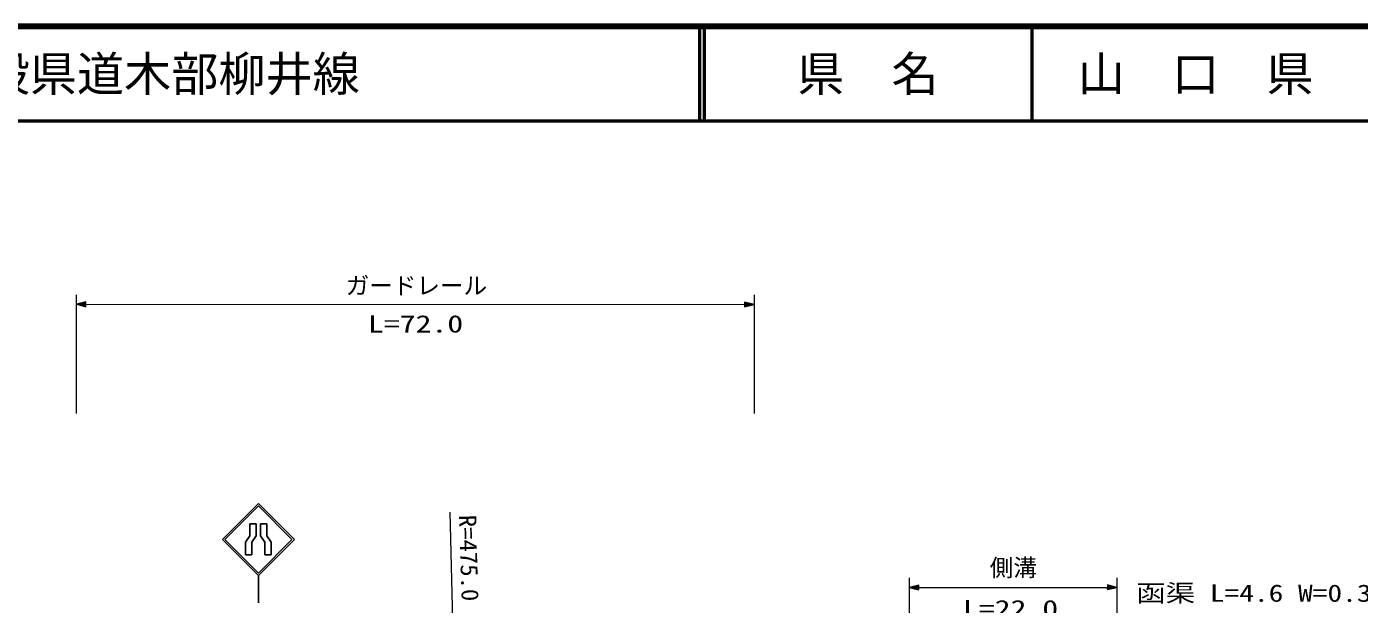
# Model space of a CAD drawing. Units: millimetres, scale not verified. Extents: x 40000 to 680000, y 20000 to 380000.
# Drawn here: x 226404 to 367746, y 318763 to 380000 of the extents above; entities that cross this region are included whole.
import ezdxf
from ezdxf.enums import TextEntityAlignment as Align

# ---------------------------------------------------------------- set-up
doc = ezdxf.new("R2010")
doc.units = ezdxf.units.MM
doc.header["$LTSCALE"] = 1000
for name, color, linetype, lineweight in [('M-STR-HTXT', 7, 'Continuous', 13), ('M-STR-STRC', 7, 'Continuous', 25), ('M-TTL', 2, 'Continuous', 140), ('M-TTL-LINE', 7, 'Continuous', 50)]:
    doc.layers.add(name, color=color, linetype=linetype, lineweight=lineweight)
doc.layers.add('M-TTL-TXT', color=7, linetype='Continuous')
doc.styles.add('ＭＳ ゴシック', font='')
doc.styles.get('ＭＳ ゴシック').set_extended_font_data('MS Gothic')

msp = doc.modelspace()

# ---------------------------------------------------------------- linework, layer by layer
at = {"layer": 'M-STR-HTXT'}
for p, q in [((231678, 338990), (231678, 351567)), ((231678, 350567), (303551, 350562)), ((303551, 351562), (303550, 338984)), ((271281, 328519), (272376, 285705)), ((320029, 310941), (320030, 321556)), ((342028, 321555), (342027, 310939)), ((320012, 320557), (342028, 320555))]:
    msp.add_line(p, q, dxfattribs=at)
for points in [[(231678, 350567), (232678, 350317), (232678, 350817)], [(231883, 350567), (232616, 350742), (232616, 350392)], [(231983, 350567), (232578, 350705), (232578, 350430)], [(232086, 350567), (232541, 350667), (232541, 350467)], [(232186, 350567), (232503, 350630), (232503, 350505)], [(303551, 350562), (302551, 350812), (302551, 350312)], [(303346, 350562), (302613, 350387), (302613, 350737)], [(303246, 350562), (302651, 350424), (302651, 350699)], [(303143, 350562), (302688, 350462), (302688, 350662)], [(303043, 350562), (302726, 350499), (302726, 350624)], [(320012, 320557), (321008, 320289), (321016, 320789)], [(320217, 320553), (320953, 320715), (320946, 320365)], [(320317, 320551), (320914, 320678), (320910, 320403)], [(320420, 320549), (320876, 320641), (320873, 320441)], [(320520, 320547), (320838, 320604), (320836, 320479)], [(342028, 320555), (341032, 320823), (341023, 320323)], [(341823, 320559), (341087, 320397), (341093, 320747)], [(341723, 320560), (341125, 320433), (341130, 320708)], [(341620, 320562), (341163, 320470), (341167, 320670)], [(341520, 320564), (341202, 320507), (341204, 320632)]]:
    msp.add_lwpolyline(points, close=True, dxfattribs=at)
for points in [[(231781, 350567), (232653, 350780), (232653, 350355), (231783, 350567)], [(232466, 350567), (232288, 350567), (232466, 350592), (232466, 350542), (232288, 350567)], [(303448, 350562), (302576, 350349), (302576, 350774), (303446, 350562)], [(302763, 350562), (302941, 350562), (302763, 350537), (302763, 350587), (302941, 350562)], [(320115, 320555), (320991, 320752), (320983, 320327), (320117, 320555)], [(320800, 320543), (320622, 320546), (320800, 320567), (320799, 320518), (320622, 320546)], [(341925, 320557), (341049, 320360), (341056, 320785), (341923, 320557)], [(341240, 320569), (341418, 320566), (341240, 320544), (341241, 320594), (341418, 320566)]]:
    msp.add_lwpolyline(points, dxfattribs=at)
at = {"layer": 'M-STR-STRC'}
for p, q in [((250980, 329451), (247161, 325633)), ((254798, 325632), (250980, 329451)), ((250979, 329196), (247415, 325633)), ((254543, 325632), (250979, 329196)), ((250750, 327286), (250071, 327286)), ((250071, 327286), (250071, 326038)), ((250750, 327286), (250750, 326038)), ((251209, 327286), (251209, 326038)), ((251209, 327286), (251888, 327286)), ((251888, 327286), (251888, 326038)), ((250979, 321814), (247161, 325633)), ((250979, 322069), (247415, 325633)), ((250071, 326038), (249618, 325359)), ((249618, 324001), (249618, 325359)), ((250750, 326038), (250297, 325359)), ((250297, 324001), (250297, 325359)), ((250979, 322069), (254543, 325632)), ((250979, 321814), (254798, 325632)), ((251209, 326038), (251661, 325359)), ((251661, 324001), (251661, 325359)), ((251888, 326038), (252340, 325359)), ((252340, 324001), (252340, 325359)), ((250297, 324001), (249618, 324001)), ((251661, 324001), (252340, 324001)), ((250979, 321814), (250979, 318919))]:
    msp.add_line(p, q, dxfattribs=at)
at = {"layer": 'M-TTL'}
msp.add_line((680000, 380000), (40000, 380000), dxfattribs=at)
at = {"layer": 'M-TTL-LINE'}
for p, q in [((297750, 380000), (297750, 370000)), ((298250, 380000), (298250, 370000)), ((333000, 380000), (333000, 370000)), ((40000, 370000), (680000, 370000))]:
    msp.add_line(p, q, dxfattribs=at)

# ---------------------------------------------------------------- texts
at = {"layer": 'M-STR-HTXT', "style": 'ＭＳ ゴシック'}
for s, p in [('ガードレール', (260240, 351087)), ('側溝', (328548, 321182))]:
    msp.add_text(s, height=1833, rotation=359.996, dxfattribs=at).set_placement(p, align=Align.BOTTOM_LEFT)
for s, rotation, width, p in [('L=72.0', 359.996, 1.35, (262604, 347028)), ('R=475.0  ', 271.796, 1.05, (271707, 328205)), ('函渠 L=4.6 W=0.3 H=0.3', 359.996, 1.25, (344083, 318483)), ('L=22.0', 359.996, 1.35, (325708, 316837))]:
    msp.add_text(s, height=1833, rotation=rotation, dxfattribs=dict(at, width=width)).set_placement(p, align=Align.BOTTOM_LEFT)
at = {"layer": 'M-TTL-TXT', "style": 'ＭＳ ゴシック'}
msp.add_text('一般県道木部柳井線', height=3666, dxfattribs=at).set_placement((216734, 375000), align=Align.MIDDLE_LEFT)
for s, p in [('県\u3000名', (315625, 375000)), ('山\u3000口\u3000県', (350375, 375000))]:
    msp.add_text(s, height=3666, dxfattribs=at).set_placement(p, align=Align.MIDDLE_CENTER)

doc.saveas('drawing.dxf')
